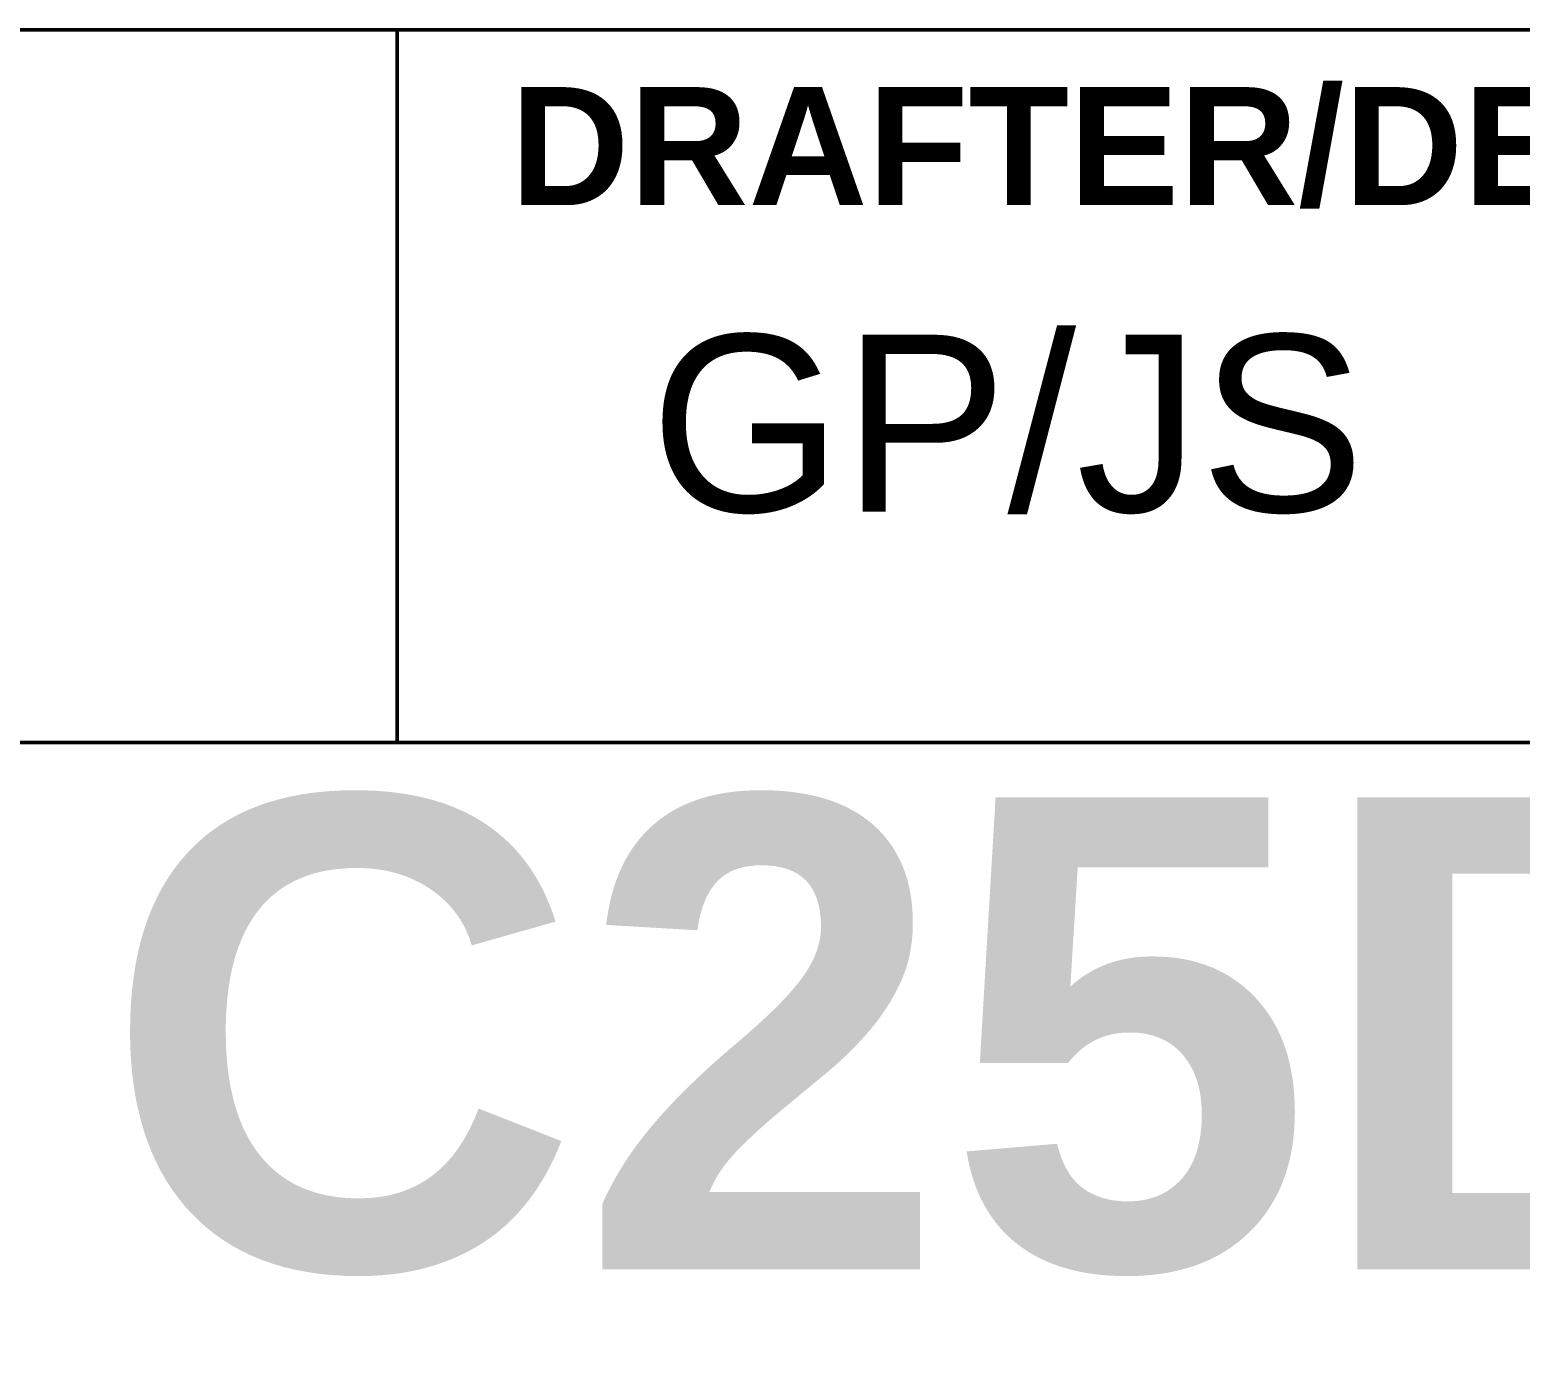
# Model space of a CAD drawing. Header units: inches. Extents: x 0.1 to 13.5, y 0.3 to 8.5.
# Drawn here: x 11.055 to 11.661, y 1.064 to 1.602 of the extents above; entities that cross this region are included whole.
import ezdxf

# ---------------------------------------------------------------- set-up
doc = ezdxf.new("R2010")
doc.units = ezdxf.units.IN
doc.header["$LTSCALE"] = 0.8
doc.header["$MEASUREMENT"] = 0
doc.layers.add('Title (ANSI)', color=7, linetype='Continuous', lineweight=50)
doc.styles.add('Note Text (ANSI)', font='TAHOMA.TTF')
doc.styles.add('Text Style107', font='arialbd.ttf')
doc.styles.add('Text Style109', font='arialbd.ttf')
doc.styles.add('Text Style47', font='ARIALN.TTF')
doc.styles.add('Text Style50', font='arial.ttf')
doc.styles.add('Text Style55', font='arial.ttf')
doc.styles.add('Text Style59', font='arial.ttf')

# ---------------------------------------------------------------- blocks, each defined once
blk = doc.blocks.new('Title Blocks ICD TITLE BLOCK MM CUSTOMER')
at = {"layer": 'Title (ANSI)'}
for p, q in [((3.26137, 8.57436), (11.26137, 8.57436)), ((8.64702, 8.21203), (8.64702, 8.57436)), ((3.26137, 8.21203), (11.25636, 8.21203))]:
    blk.add_line(p, q, dxfattribs=at)
at = {"layer": 'Title (ANSI)', "insert": (8.70446, 8.51436), "char_height": 0.06, "width": 0.8617683, "attachment_point": 4, "style": 'Note Text (ANSI)'}
blk.add_mtext('\\fArial|b1|i0;\\H0.0600;DRAFTER/DESIGNER', dxfattribs=at)
at = {"layer": 'Title (ANSI)'}
for tag, p, height, style in [('<TITLE_1>_001', (3.41882, 8.34556), 0.09, 'Text Style50'), ('DESIGNER_001', (8.77544, 8.32936), 0.09, 'Text Style50'), ('<DRAWN_DATE>_001', (10.54898, 8.32942), 0.09, 'Text Style50'), ('<PART_NUMBER>_001', (8.49748, 7.94427), 0.24, 'Text Style109'), ('Sheet_Size_001', (7.36326, 7.90552), 0.13, 'Text Style55'), ('<REVISION_NUMBER>_001', (10.77368, 7.85395), 0.18, 'Text Style107'), ('COPYRIGHT_YEAR_001', (4.63364, 7.27111), 0.07, 'Text Style47'), ('Sheet_Number_001', (10.80424, 7.26173), 0.08, 'Text Style59'), ('Number_of_sheets_001', (11.10114, 7.26173), 0.08, 'Text Style59'), ('<SCALE>_001', (9.82118, 7.2503), 0.08, 'Text Style59')]:
    blk.add_attdef(tag, p, '', height=height, dxfattribs=dict(at, style=style))

msp = doc.modelspace()

# ---------------------------------------------------------------- block references
ref = msp.add_blockref('Title Blocks ICD TITLE BLOCK MM CUSTOMER', (4.2869, -5.25765), dxfattribs=dict(xscale=0.8, yscale=0.8, zscale=0.8))
ref.add_attrib('<PART_NUMBER>_001', 'C25DND3_', (11.08489, 1.09777), dxfattribs={"layer": 'Title (ANSI)', "height": 0.192, "style": 'Text Style109'})
ref.add_attrib('DESIGNER_001', 'GP/JS', (11.30726, 1.40584), dxfattribs={"layer": 'Title (ANSI)', "height": 0.072, "style": 'Text Style50'})

doc.saveas('drawing.dxf')
